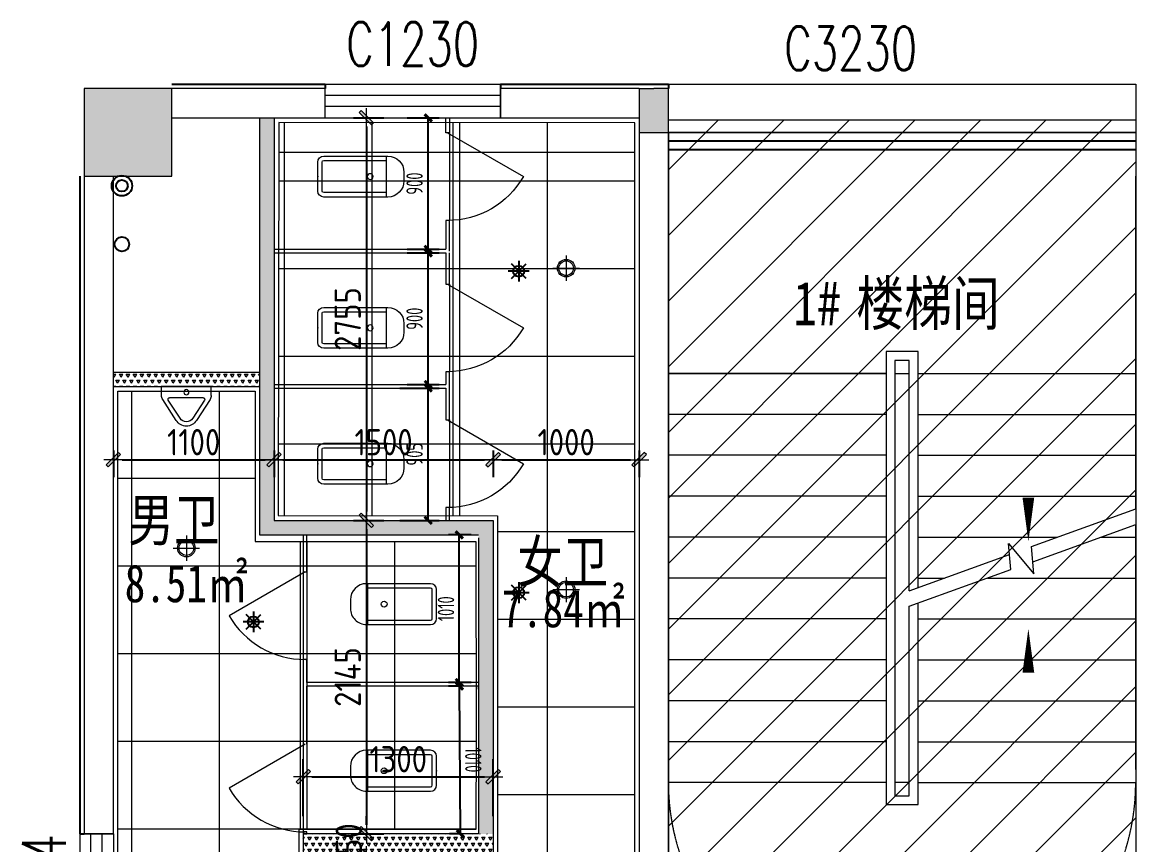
# Model space of a CAD drawing. Header units: millimetres. Extents: x 33621 to 401573, y -91663 to 133135.
# Drawn here: x 167333 to 174957, y 53470 to 59099 of the extents above; entities that cross this region are included whole.
import ezdxf

# ---------------------------------------------------------------- set-up
doc = ezdxf.new("R2010")
doc.units = ezdxf.units.MM
doc.header["$LTSCALE"] = 10
for name, pattern in [('DASH', [0.35, 0.25, -0.1]), ('DASHDOT2', [0.5, 0.25, -0.125, 0, -0.125]), ('DOTE', [2.42, 2, -0.2, 0.02, -0.2])]:
    doc.linetypes.add(name, pattern=pattern)
doc.layers.get('0').update_dxf_attribs({"color": 253})
doc.layers.get('Defpoints').update_dxf_attribs({"color": 250})
for name, color, linetype in [('3', 253, 'Continuous'), ('DIM_SYMB', 253, 'Continuous'), ('EQUIP_喷头', 253, 'Continuous'), ('FC-Text Annotation', 253, 'Continuous'), ('SURFACE', 253, 'Continuous'), ('VPIPE-污水', 253, 'Continuous'), ('VPIPE-给水', 253, 'Continuous'), ('WINDOW_TEXT', 253, 'Continuous')]:
    doc.layers.add(name, color=color, linetype=linetype)
for name, color, linetype, lineweight in [('COLUMN', 253, 'Continuous', 0), ('DS-4BS-FINISH【墙完成线】', 253, 'Continuous', 0), ('FC-FLOOR【地材分格】', 253, 'Continuous', 0), ('FF-FIXT【洁具】', 253, 'Continuous', 0), ('PUB_HATCH', 253, 'Continuous', 0), ('RC-FIN【天花轮廓线】', 253, 'Continuous', 0), ('RC-LIGHT【天花灯具】', 253, 'Continuous', 0), ('RC-LIGHT【灯带】', 253, 'DASHDOT2', 0), ('RC-Text【天花文字】', 253, 'Continuous', 0), ('STAIR', 253, 'Continuous', 0), ('WALL', 253, 'Continuous', 0), ('Wall【新建墙】', 253, 'Continuous', 0), ('WINDOW', 253, 'Continuous', 0), ('Xline【辅助线】', 253, 'Continuous', 0), ('新建墙体', 253, 'Continuous', 0)]:
    doc.layers.add(name, color=color, linetype=linetype, lineweight=lineweight)
doc.styles.add('_TCH_WINDOW', font='SIMPLEX', dxfattribs={"bigfont": 'GBCBIG'})
doc.styles.add('CCD_DIM', font='ARCHS.SHX')
doc.styles.add('宋体', font='', dxfattribs={"width": 0.7})
doc.styles.add('尺寸标注', font='ARCHS.SHX', dxfattribs={"width": 0.75})
doc.styles.add('文字', font='')
doc.styles.get('宋体').set_extended_font_data('SimSun')
doc.styles.get('文字').set_extended_font_data('SimSun')
doc.dimstyles.new('ZL_1：60', dxfattribs={"dimscale": 60, "dimtxt": 3, "dimasz": 1, "dimexe": 2, "dimexo": 2, "dimgap": 0.5, "dimtad": 1, "dimdec": 0, "dimrnd": 5, "dimdsep": 46, "dimtxsty": 'CCD_DIM', "dimblk": 'WS-cj', "dimblk1": 'WS-cj', "dimblk2": 'WS-cj', "dimcen": 0, "dimclrd": 44, "dimclre": 44, "dimclrt": 2, "dimadec": 0, "dimazin": 0, "dimtfac": 1, "dimtdec": 0, "dimtix": 1, "dimtofl": 0, "dimtmove": 2, "dimatfit": 3, "dimldrblk": 'hl_arrow2', "dimfxl": 6, "dimfxlon": 1, "dimarcsym": 0})
doc.dimstyles.new('海龙1：50', dxfattribs={"dimscale": 50, "dimtxt": 2.25, "dimasz": 1, "dimexe": 1.5, "dimexo": 1, "dimgap": 0.7, "dimtad": 1, "dimdec": 0, "dimrnd": 5, "dimdsep": 46, "dimtxsty": '尺寸标注', "dimblk": 'ARCHTICK', "dimblk1": 'ARCHTICK', "dimblk2": 'ARCHTICK', "dimcen": 1, "dimclrd": 44, "dimclre": 44, "dimclrt": 2, "dimadec": 0, "dimazin": 0, "dimtfac": 1, "dimtdec": 0, "dimtix": 1, "dimtmove": 2, "dimatfit": 3, "dimldrblk": 'hl_arrow2', "dimfxl": 5, "dimfxlon": 1, "dimarcsym": 0})

# ---------------------------------------------------------------- blocks, each defined once
blk = doc.blocks.new('$TCHSYS$WIN2D')
for p, q in [((-0.5, 0.5), (0.5, 0.5)), ((-0.5, 0.5), (-0.5, -0.5)), ((0.5, 0.5), (0.5, -0.5)), ((0.5, 0.1667), (-0.5, 0.1667)), ((0.5, -0.1667), (-0.5, -0.1667)), ((-0.5, -0.5), (0.5, -0.5))]:
    blk.add_line(p, q)
blk = doc.blocks.new('$WINLIB2D$00000004')
for p, q in [((-0.5, 0.5), (0.5, 0.5)), ((-0.5, 0.5), (-0.5, -0.5)), ((0.5, -0.5), (0.5, 0.5)), ((-0.5, 0.2406), (0.5, 0.2406)), ((-0.5, -0.5), (0.5, -0.5))]:
    blk.add_line(p, q)
blk = doc.blocks.new('圆形筒灯')
at = {"color": 251, "linetype": 'DOTE', "ltscale": 43.504693}
blk.add_line((0, 90.6), (0, -90.6), dxfattribs=at)
at = {"color": 251, "linetype": 'DOTE', "ltscale": 41.297046}
blk.add_line((86, 0), (-86, 0), dxfattribs=at)
blk.add_ellipse((0, 0), major_axis=(-42.4, 42.4), ratio=1, start_param=2.355868237233172, end_param=8.639053544412757)
at = {"color": 251}
blk.add_ellipse((0, 0), major_axis=(35.4, 35.4), ratio=1, start_param=5.49871431692557, end_param=11.78189962410516, dxfattribs=at)
blk = doc.blocks.new('ZL_0918163592')
at = {"layer": 'FC-FLOOR【地材分格】'}
h = blk.add_hatch(dxfattribs=at)
h.set_pattern_fill('_USER', color=256, scale=600, double=1, pattern_type=0)
h.set_pattern_definition([(0, (-672.3, -6187.5), (0, 600), []), (90, (-672.3, -6187.5), (-600, 4e-14), [])])
h.paths.add_polyline_path([(1770, -2.5), (-667.7, 0), (-672.3, -2690), (830.5, -2692.5), (830.5, -4842.5), (830.5, -5052.5), (254.2, -5047.5), (254.2, -6187.5), (1770, -6192.5)])
h = blk.add_hatch(dxfattribs=at)
h.set_pattern_fill('_USER', color=256, scale=600, double=1, pattern_type=0)
h.set_pattern_definition([(0, (682.4, -3421), (0, 600), []), (90, (682.4, -3421), (-600, 4e-14), [])])
h.paths.add_polyline_path([(681.9, -2867.5), (-830, -2867.5), (-830, -1837.5), (-1770, -1837.5), (-1770, -6187.5), (94.5, -6187.5), (94, -5047.5), (-530, -5047.5), (-530, -4837.5), (52.5, -4837.5), (682.5, -4837.5), (683.1, -4187.5)])
at = {"layer": 'DS-4BS-FINISH【墙完成线】'}
blk.add_lwpolyline([(-667.7, 0), (-672.3, -2690), (830.5, -2692.5), (830.5, -4842.5), (830.5, -4842.5), (830.5, -5052.5), (254.2, -5047.5), (254.2, -6187.5), (1770, -6192.5), (1770, -2.5)], close=True, dxfattribs=at)
blk.add_lwpolyline([(-1770, -1837.5), (-830, -1837.5), (-830, -2867.5), (681.9, -2867.5), (683.1, -4187.5), (682.5, -4837.5), (52.5, -4837.5), (-530, -4837.5), (-530, -5047.5), (94, -5047.5), (94.5, -6187.5), (-1770, -6187.5), (-1770, -1837.5)], dxfattribs=at)
at = {"layer": 'FC-FLOOR【地材分格】', "color": 3}
for points in [[(527.7, -2692), (527.7, -1.2)], [(-517.6, -4837.5), (-517.6, -2867.5)]]:
    blk.add_lwpolyline(points, dxfattribs=at)
at = {"layer": 'RC-FIN【天花轮廓线】'}
blk.add_line((-668, -202.5), (1770, -202.5), dxfattribs=at)
for points in [[(-96, -6187.5), (-96, -5047.5)], [(444.4, -6187.5), (444.4, -5047.5)]]:
    blk.add_lwpolyline(points, dxfattribs=at)
at = {"layer": 'RC-LIGHT【灯带】', "linetype": 'DASHDOT2', "ltscale": 1.574803}
for points in [[(-166, -6187.5), (-166, -5047.5)], [(514.4, -6187.5), (514.4, -5047.5)]]:
    blk.add_lwpolyline(points, dxfattribs=at)
at = {"layer": 'RC-LIGHT【天花灯具】', "rotation": 90}
for p in [(1300.2, -996.7), (-1300, -2912.5), (1300.2, -3196.7), (-1300, -5112.5), (1300.2, -5396.7)]:
    blk.add_blockref('圆形筒灯', p, dxfattribs=at)
blk = doc.blocks.new('WS-cj')
blk.add_hatch(color=2).paths.add_polyline_path([(0.59, 0.82), (-0.82, -0.59), (-0.59, -0.82), (0.82, 0.59)])
at = {"color": 2, "linetype": 'ByBlock', "lineweight": 0}
for p, q in [((-1.1, 0), (0, 0)), ((0, 0), (1.1, 0))]:
    blk.add_line(p, q, dxfattribs=at)
at = {"color": 2}
blk.add_lwpolyline([(0.59, 0.82), (-0.82, -0.59), (-0.59, -0.82), (0.82, 0.59)], close=True, dxfattribs=at)
blk = doc.blocks.new('*D487')
at = {"layer": 'Defpoints', "color": 0, "transparency": 16777216}
for p in [(169481.1, 58445.3), (169481.1, 55690.3), (169688.8, 55690.3)]:
    blk.add_point(p, dxfattribs=at)
at = {"layer": '新建墙体', "color": 44, "lineweight": -2, "transparency": 16777216}
for p, q in [((169601.1, 58445.3), (169808.8, 58445.3)), ((169688.8, 58385.3), (169688.8, 55750.3)), ((169601.1, 55690.3), (169808.8, 55690.3))]:
    blk.add_line(p, q, dxfattribs=at)
at = {"layer": '新建墙体', "color": 44, "lineweight": -2, "transparency": 16777216, "xscale": 60, "yscale": 60, "zscale": 60}
for p, rotation in [((169688.8, 58445.3), 90), ((169688.8, 55690.3), 270)]:
    blk.add_blockref('WS-cj', p, dxfattribs=dict(at, rotation=rotation))
at = {"layer": '新建墙体', "color": 2, "transparency": 16777216, "insert": (169561.3, 57067.8), "char_height": 180, "attachment_point": 5, "rotation": 90, "style": 'CCD_DIM'}
blk.add_mtext('2755', dxfattribs=at)
blk = doc.blocks.new('hl_arrow2')
at = {"color": 2}
blk.add_line((-0.22, 0), (-1, 0), dxfattribs=at)
blk.add_lwpolyline([(-0.22, 0), (-0.86, -0.69), (-0.65, -0.86), (0, 0), (-0.65, 0.86), (-0.86, 0.69)], close=True, dxfattribs=at)
blk = doc.blocks.new('*D488')
at = {"layer": 'Defpoints', "color": 0, "transparency": 16777216}
for p in [(167956.7, 56288.7), (169056.7, 56288.7), (169056.7, 56105.2)]:
    blk.add_point(p, dxfattribs=at)
at = {"layer": '新建墙体', "color": 44, "lineweight": -2, "transparency": 16777216}
for p, q in [((167956.7, 56168.7), (167956.7, 55985.2)), ((169056.7, 56168.7), (169056.7, 55985.2)), ((168016.7, 56105.2), (168996.7, 56105.2))]:
    blk.add_line(p, q, dxfattribs=at)
at = {"layer": '新建墙体', "color": 44, "lineweight": -2, "transparency": 16777216, "xscale": 60, "yscale": 60, "zscale": 60, "rotation": 180}
blk.add_blockref('WS-cj', (167956.7, 56105.2), dxfattribs=at)
at = {"layer": '新建墙体', "color": 44, "lineweight": -2, "transparency": 16777216, "xscale": 60, "yscale": 60, "zscale": 60}
blk.add_blockref('WS-cj', (169056.7, 56105.2), dxfattribs=at)
at = {"layer": '新建墙体', "color": 2, "transparency": 16777216, "insert": (168506.7, 56225.2), "char_height": 180, "attachment_point": 5, "style": 'CCD_DIM'}
blk.add_mtext('1100', dxfattribs=at)
blk = doc.blocks.new('*D489')
at = {"layer": 'Defpoints', "color": 0, "transparency": 16777216}
for p in [(169056.7, 56288.7), (170557.2, 56288.7), (170557.2, 56105.2)]:
    blk.add_point(p, dxfattribs=at)
at = {"layer": '新建墙体', "color": 44, "lineweight": -2, "transparency": 16777216}
for p, q in [((169056.7, 56168.7), (169056.7, 55985.2)), ((170557.2, 56168.7), (170557.2, 55985.2)), ((169116.7, 56105.2), (170497.2, 56105.2))]:
    blk.add_line(p, q, dxfattribs=at)
at = {"layer": '新建墙体', "color": 44, "lineweight": -2, "transparency": 16777216, "xscale": 60, "yscale": 60, "zscale": 60, "rotation": 180}
blk.add_blockref('WS-cj', (169056.7, 56105.2), dxfattribs=at)
at = {"layer": '新建墙体', "color": 44, "lineweight": -2, "transparency": 16777216, "xscale": 60, "yscale": 60, "zscale": 60}
blk.add_blockref('WS-cj', (170557.2, 56105.2), dxfattribs=at)
at = {"layer": '新建墙体', "color": 2, "transparency": 16777216, "insert": (169807, 56225.2), "char_height": 180, "attachment_point": 5, "style": 'CCD_DIM'}
blk.add_mtext('1500', dxfattribs=at)
blk = doc.blocks.new('*D490')
at = {"layer": 'Defpoints', "color": 0, "transparency": 16777216}
for p in [(170557.2, 56288.7), (171556.7, 56288.7), (171556.7, 56105.2)]:
    blk.add_point(p, dxfattribs=at)
at = {"layer": '新建墙体', "color": 44, "lineweight": -2, "transparency": 16777216}
for p, q in [((170557.2, 56168.7), (170557.2, 55985.2)), ((171556.7, 56168.7), (171556.7, 55985.2)), ((170617.2, 56105.2), (171496.7, 56105.2))]:
    blk.add_line(p, q, dxfattribs=at)
at = {"layer": '新建墙体', "color": 44, "lineweight": -2, "transparency": 16777216, "xscale": 60, "yscale": 60, "zscale": 60, "rotation": 180}
blk.add_blockref('WS-cj', (170557.2, 56105.2), dxfattribs=at)
at = {"layer": '新建墙体', "color": 44, "lineweight": -2, "transparency": 16777216, "xscale": 60, "yscale": 60, "zscale": 60}
blk.add_blockref('WS-cj', (171556.7, 56105.2), dxfattribs=at)
at = {"layer": '新建墙体', "color": 2, "transparency": 16777216, "insert": (171057, 56225.2), "char_height": 180, "attachment_point": 5, "style": 'CCD_DIM'}
blk.add_mtext('1000', dxfattribs=at)
blk = doc.blocks.new('*D491')
at = {"layer": 'Defpoints', "color": 0, "transparency": 16777216}
for p in [(170557.2, 53935.6), (169256.7, 53545.3), (170557.2, 53545.3)]:
    blk.add_point(p, dxfattribs=at)
at = {"layer": '新建墙体', "color": 44, "lineweight": -2, "transparency": 16777216}
for p, q in [((169256.7, 53665.3), (169256.7, 54055.6)), ((170557.2, 53665.3), (170557.2, 54055.6)), ((169316.7, 53935.6), (170497.2, 53935.6))]:
    blk.add_line(p, q, dxfattribs=at)
at = {"layer": '新建墙体', "color": 44, "lineweight": -2, "transparency": 16777216, "xscale": 60, "yscale": 60, "zscale": 60, "rotation": 180}
blk.add_blockref('WS-cj', (169256.7, 53935.6), dxfattribs=at)
at = {"layer": '新建墙体', "color": 44, "lineweight": -2, "transparency": 16777216, "xscale": 60, "yscale": 60, "zscale": 60}
blk.add_blockref('WS-cj', (170557.2, 53935.6), dxfattribs=at)
at = {"layer": '新建墙体', "color": 2, "transparency": 16777216, "insert": (169907, 54055.6), "char_height": 180, "attachment_point": 5, "style": 'CCD_DIM'}
blk.add_mtext('1300', dxfattribs=at)
blk = doc.blocks.new('*D492')
at = {"layer": 'Defpoints', "color": 0, "transparency": 16777216}
for p in [(169481.1, 55690.3), (169481.1, 53545.3), (169688.8, 53545.3)]:
    blk.add_point(p, dxfattribs=at)
at = {"layer": '新建墙体', "color": 44, "lineweight": -2, "transparency": 16777216}
for p, q in [((169601.1, 55690.3), (169808.8, 55690.3)), ((169688.8, 55630.3), (169688.8, 53605.3)), ((169601.1, 53545.3), (169808.8, 53545.3))]:
    blk.add_line(p, q, dxfattribs=at)
at = {"layer": '新建墙体', "color": 44, "lineweight": -2, "transparency": 16777216, "xscale": 60, "yscale": 60, "zscale": 60}
for p, rotation in [((169688.8, 55690.3), 90), ((169688.8, 53545.3), 270)]:
    blk.add_blockref('WS-cj', p, dxfattribs=dict(at, rotation=rotation))
at = {"layer": '新建墙体', "color": 2, "transparency": 16777216, "insert": (169561.3, 54617.8), "char_height": 180, "attachment_point": 5, "rotation": 90, "style": 'CCD_DIM'}
blk.add_mtext('2145', dxfattribs=at)
blk = doc.blocks.new('*D493')
at = {"layer": 'Defpoints', "color": 0, "transparency": 16777216}
for p in [(169481.1, 53545.3), (169481.1, 53395.3), (169688.8, 53395.3)]:
    blk.add_point(p, dxfattribs=at)
at = {"layer": '新建墙体', "color": 44, "lineweight": -2, "transparency": 16777216}
for p, q in [((169688.8, 53605.3), (169688.8, 53665.3)), ((169601.1, 53545.3), (169808.8, 53545.3)), ((169601.1, 53395.3), (169808.8, 53395.3)), ((169688.8, 53335.3), (169688.8, 53275.3))]:
    blk.add_line(p, q, dxfattribs=at)
at = {"layer": '新建墙体', "color": 44, "lineweight": -2, "transparency": 16777216, "xscale": 60, "yscale": 60, "zscale": 60}
for p, rotation in [((169688.8, 53545.3), 270), ((169688.8, 53395.3), 90)]:
    blk.add_blockref('WS-cj', p, dxfattribs=dict(at, rotation=rotation))
at = {"layer": '新建墙体', "color": 2, "transparency": 16777216, "insert": (169568.8, 53470.3), "char_height": 180, "attachment_point": 5, "rotation": 90, "style": 'CCD_DIM'}
blk.add_mtext('150', dxfattribs=at)
blk = doc.blocks.new('$TwtSys$00000125')
at = {"color": 9}
for p, q in [((0.57, 0), (-0.57, 0)), ((0.403, -0.403), (-0.403, 0.403)), ((-0.403, -0.403), (0.403, 0.403)), ((0, 0.57), (0, -0.57))]:
    blk.add_line(p, q, dxfattribs=at)
at = {"color": 8}
blk.add_circle((0, 0), 0.3, dxfattribs=at)
blk = doc.blocks.new('$TCHSYS$APDOOR2D')
blk.add_line((0.5, 0), (0, 0.866))
at = {"lineweight": 13}
blk.add_arc((0.5, 0), 1, 120, 180, dxfattribs=at)
blk = doc.blocks.new('$lvtry$00000200')
for p, q in [((-139.8, -40, 0), (-139.8, -479.7, 0)), ((-109.8, -40, 0), (-109.8, -469.7, 0)), ((99.8, 0, 0), (-99.8, 0, 0)), ((99.8, -30, 0), (-99.8, -30, 0)), ((109.8, -469.7, 0), (109.8, -40, 0)), ((139.8, -479.7, 0), (139.8, -40, 0)), ((139.8, -469.7, 0), (-139.8, -469.7, 0)), ((-29.8, -589.7, 0), (29.8, -589.7, 0))]:
    blk.add_line(p, q)
blk.add_circle((0, -358.6, 0), 20)
for centre, radius, start, end in [((-99.8, -40, 0), 40, 90, 180), ((-99.8, -40, 0), 10, 90, 180), ((99.8, -40, 0), 40, 0, 90), ((99.8, -40, 0), 10, 0, 90), ((-29.8, -479.7, 0), 110, 180, 270), ((29.8, -479.7, 0), 110, 270, 0)]:
    blk.add_arc(centre, radius, start, end)
blk.add_point((0, 0))
blk = doc.blocks.new('_ArchTick')
at = {"color": 2, "linetype": 'ByBlock', "const_width": 0.4}
blk.add_lwpolyline([(-0.5, -0.5), (0.5, 0.5)], dxfattribs=at)
blk = doc.blocks.new('*D598')
at = {"layer": 'Defpoints', "color": 0, "transparency": 16777216}
for p in [(170325.3, 55590.3), (170457.2, 55590.3), (170457.2, 54580.3)]:
    blk.add_point(p, dxfattribs=at)
at = {"layer": 'FF-FIXT【洁具】', "color": 44, "lineweight": -2, "transparency": 16777216}
for p, q in [((170407.2, 55590.3), (170250.3, 55590.3)), ((170325.3, 54580.3), (170325.3, 55590.3)), ((170407.2, 54580.3), (170250.3, 54580.3))]:
    blk.add_line(p, q, dxfattribs=at)
at = {"layer": 'FF-FIXT【洁具】', "color": 44, "lineweight": -2, "transparency": 16777216, "xscale": 50, "yscale": 50, "zscale": 50}
for p, rotation in [((170325.3, 55590.3), 90), ((170325.3, 54580.3), 270)]:
    blk.add_blockref('_ArchTick', p, dxfattribs=dict(at, rotation=rotation))
at = {"layer": 'FF-FIXT【洁具】', "color": 2, "transparency": 16777216, "insert": (170234.1, 55085.3), "char_height": 112.5, "attachment_point": 5, "rotation": 90, "style": '尺寸标注'}
blk.add_mtext('1010', dxfattribs=at)
blk = doc.blocks.new('*D599')
at = {"layer": 'Defpoints', "color": 0, "transparency": 16777216}
for p in [(169867.4, 56595.3), (170112.5, 56595.3), (169867.4, 55690.3)]:
    blk.add_point(p, dxfattribs=at)
at = {"layer": 'FF-FIXT【洁具】', "color": 44, "lineweight": -2, "transparency": 16777216}
for p, q in [((169917.4, 56595.3), (170187.5, 56595.3)), ((170112.5, 55690.3), (170112.5, 56595.3)), ((169917.4, 55690.3), (170187.5, 55690.3))]:
    blk.add_line(p, q, dxfattribs=at)
at = {"layer": 'FF-FIXT【洁具】', "color": 44, "lineweight": -2, "transparency": 16777216, "xscale": 50, "yscale": 50, "zscale": 50}
for p, rotation in [((170112.5, 56595.3), 90), ((170112.5, 55690.3), 270)]:
    blk.add_blockref('_ArchTick', p, dxfattribs=dict(at, rotation=rotation))
at = {"layer": 'FF-FIXT【洁具】', "color": 2, "transparency": 16777216, "insert": (170018.9, 56142.8), "char_height": 112.5, "attachment_point": 5, "rotation": 90, "style": '尺寸标注'}
blk.add_mtext('905', dxfattribs=at)
blk = doc.blocks.new('*D600')
at = {"layer": 'Defpoints', "color": 0, "transparency": 16777216}
for p in [(169917.4, 57520.3), (170112.5, 57520.3), (169917.4, 56620.3)]:
    blk.add_point(p, dxfattribs=at)
at = {"layer": 'FF-FIXT【洁具】', "color": 44, "lineweight": -2, "transparency": 16777216}
for p, q in [((169967.4, 57520.3), (170187.5, 57520.3)), ((170112.5, 56620.3), (170112.5, 57520.3)), ((169967.4, 56620.3), (170187.5, 56620.3))]:
    blk.add_line(p, q, dxfattribs=at)
at = {"layer": 'FF-FIXT【洁具】', "color": 44, "lineweight": -2, "transparency": 16777216, "xscale": 50, "yscale": 50, "zscale": 50}
for p, rotation in [((170112.5, 57520.3), 90), ((170112.5, 56620.3), 270)]:
    blk.add_blockref('_ArchTick', p, dxfattribs=dict(at, rotation=rotation))
at = {"layer": 'FF-FIXT【洁具】', "color": 2, "transparency": 16777216, "insert": (170018.9, 57070.3), "char_height": 112.5, "attachment_point": 5, "rotation": 90, "style": '尺寸标注'}
blk.add_mtext('900', dxfattribs=at)
blk = doc.blocks.new('*D601')
at = {"layer": 'Defpoints', "color": 0, "transparency": 16777216}
for p in [(169917.4, 58445), (170112.5, 58445), (169917.4, 57545.3)]:
    blk.add_point(p, dxfattribs=at)
at = {"layer": 'FF-FIXT【洁具】', "color": 44, "lineweight": -2, "transparency": 16777216}
for p, q in [((169967.4, 58445), (170187.5, 58445)), ((170112.5, 57545.3), (170112.5, 58445)), ((169967.4, 57545.3), (170187.5, 57545.3))]:
    blk.add_line(p, q, dxfattribs=at)
at = {"layer": 'FF-FIXT【洁具】', "color": 44, "lineweight": -2, "transparency": 16777216, "xscale": 50, "yscale": 50, "zscale": 50}
for p, rotation in [((170112.5, 58445), 90), ((170112.5, 57545.3), 270)]:
    blk.add_blockref('_ArchTick', p, dxfattribs=dict(at, rotation=rotation))
at = {"layer": 'FF-FIXT【洁具】', "color": 2, "transparency": 16777216, "insert": (170018.9, 57995.2), "char_height": 112.5, "attachment_point": 5, "rotation": 90, "style": '尺寸标注'}
blk.add_mtext('900', dxfattribs=at)
blk = doc.blocks.new('*D602')
at = {"layer": 'Defpoints', "color": 0, "transparency": 16777216}
for p in [(170326.4, 54555.1), (170350.3, 54555.3), (170357.3, 53545.3)]:
    blk.add_point(p, dxfattribs=at)
at = {"layer": 'FF-FIXT【洁具】', "color": 44, "lineweight": -2, "transparency": 16777216}
for p, q in [((170326.4, 54555.1), (170251.4, 54554.6)), ((170333.3, 53545.1), (170326.4, 54555.1)), ((170333.3, 53545.1), (170258.3, 53544.6))]:
    blk.add_line(p, q, dxfattribs=at)
at = {"layer": 'FF-FIXT【洁具】', "color": 44, "lineweight": -2, "transparency": 16777216, "xscale": 50, "yscale": 50, "zscale": 50}
for p, rotation in [((170326.4, 54555.1), 90.39274791755227), ((170333.3, 53545.1), 270.3927479175523)]:
    blk.add_blockref('_ArchTick', p, dxfattribs=dict(at, rotation=rotation))
at = {"layer": 'FF-FIXT【洁具】', "color": 2, "transparency": 16777216, "insert": (170421.1, 54050.7), "char_height": 112.5, "attachment_point": 5, "rotation": 270.39275, "style": '尺寸标注'}
blk.add_mtext('1010', dxfattribs=at)
blk = doc.blocks.new('$lvtry$00000007')
for p, q in [((-170, 0, 0), (170, 0, 0)), ((-170, -61.1, 0), (-170, 0, 0)), ((-115.8, -76, 0), (115.8, -76, 0)), ((170, -61.1, 0), (170, 0, 0)), ((-161.9, -88.4, 0), (-69.3, -230.6, 0)), ((-124.2, -91.5, 0), (-43.3, -215.6, 0)), ((43.3, -215.6, 0), (124.2, -91.5, 0)), ((69.3, -230.6, 0), (161.9, -88.4, 0))]:
    blk.add_line(p, q)
blk.add_circle((0, -38, 0), 17.7)
for centre, radius, start, end in [((-120, -61.1, 0), 50, 180, 213.0863), ((-115.8, -86, 0), 10, 90, 213.0863), ((115.8, -86, 0), 10, 326.9137, 90), ((120, -61.1, 0), 50, 326.9137, 0), ((0, -190.6, 0), 50, 210, 330), ((0, -190.6, 0), 80, 210, 330)]:
    blk.add_arc(centre, radius, start, end)

msp = doc.modelspace()

# ---------------------------------------------------------------- hatches: boundary and pattern name
at = {"layer": 'PUB_HATCH'}
for points in [[(167756.7, 58045.3), (168356.7, 58045.3), (168356.7, 58645.3), (167756.7, 58645.3)], [(171556.7, 58345.3), (171656.7, 58345.3), (171656.7, 58645.3), (171556.7, 58645.3)], [(171656.7, 58345.3), (171756.7, 58345.3), (171756.7, 58645.3), (171656.7, 58645.3)]]:
    msp.add_hatch(color=256, dxfattribs=at).paths.add_polyline_path(points)
at = {"layer": 'Xline【辅助线】'}
h = msp.add_hatch(dxfattribs=at)
h.set_pattern_fill('ANSI31', color=256, scale=100)
h.set_pattern_definition([(45, (239984, 9572.04), (-224.5064, 224.5064), [])])
h.paths.add_polyline_path([(174956.7, 58430.9), (171756.7, 58430.9), (171756.7, 52045.3), (174956.7, 52045.3)])
at = {"layer": '新建墙体'}
h = msp.add_hatch(dxfattribs=at)
h.set_pattern_fill('TRIANG', color=4, scale=5)
h.set_pattern_definition([(60, (2406477.972, -1420475.854), (-23.81249995, 41.2444598), [23.8125, -23.8125]), (120, (2406477.972, -1420475.854), (-47.62499995, 3e-08), [23.8125, -23.8125]), (0, (2406466.066, -1420455.23), (23.8125, 41.2444598), [23.8125, -23.8125])])
h.paths.add_polyline_path([(170557.2, 55690.3), (169056.7, 55690.3), (169056.7, 58445.3), (168956.7, 58445.3), (168956.7, 55590.3), (170457.2, 55590.3), (170457.2, 53544), (170557.2, 53544)])
h = msp.add_hatch(dxfattribs=at)
h.set_pattern_fill('TRIANG', color=4, scale=5)
h.set_pattern_definition([(60, (2404765.472, -1418065.854), (-23.81249995, 41.2444598), [23.8125, -23.8125]), (120, (2404765.472, -1418065.854), (-47.62499995, 3e-08), [23.8125, -23.8125]), (0, (2404753.566, -1418045.23), (23.8125, 41.2444598), [23.8125, -23.8125])])
h.paths.add_polyline_path([(168956.7, 56705.3), (167956.7, 56705.3), (167956.7, 56605.3), (168956.7, 56605.3)])
h = msp.add_hatch(dxfattribs=at)
h.set_pattern_fill('TRIANG', color=4, scale=5)
h.set_pattern_definition([(60, (2406365.972, -1421275.854), (-23.81249995, 41.2444598), [23.8125, -23.8125]), (120, (2406365.972, -1421275.854), (-47.62499995, 3e-08), [23.8125, -23.8125]), (0, (2406354.066, -1421255.23), (23.8125, 41.2444598), [23.8125, -23.8125])])
h.paths.add_polyline_path([(170557.2, 53545.3), (169256.7, 53545.3), (169256.7, 53395.3), (170557.2, 53395.3)])

# ---------------------------------------------------------------- linework, layer by layer
at = {"layer": '3'}
for p, q in [((174956.7, 58285.3), (171756.7, 58285.3)), ((174956.7, 58225.3), (171756.7, 58225.3))]:
    msp.add_line(p, q, dxfattribs=at)
at = {"layer": 'COLUMN'}
for p, q in [((168356.7, 58645.3), (167756.7, 58645.3)), ((167756.7, 58645.3), (167756.7, 58045.3)), ((168356.7, 58045.3), (168356.7, 58645.3)), ((174956.7, 58345.3), (174956.7, 58045.3)), ((167756.7, 58045.3), (168356.7, 58045.3))]:
    msp.add_line(p, q, dxfattribs=at)
at = {"layer": 'DIM_SYMB'}
for points in [[(172476.7, 53433.7, 0, 0, 0), (172476.7, 57555.3, 0, 0, 0), (174221.7, 57555.3, 0, 0, 0), (174221.7, 55545.3, 0, 80, 0), (174221.7, 55845.3, 0, 0, 0)], [(174221.7, 53445.6, 0, 0, 0), (174221.7, 54948.7, 0, 80, 0), (174221.7, 54648.7, 0, 0, 0)]]:
    msp.add_lwpolyline(points, format="xyseb", dxfattribs=at)
at = {"layer": 'DS-4BS-FINISH【墙完成线】'}
msp.add_lwpolyline([(171756.7, 58345.3), (174956.7, 58345.3), (174956.7, 52245.3), (172156.7, 52245.3), (172156.7, 52645.3), (171756.7, 52645.3), (171756.7, 58345.3)], dxfattribs=at)
at = {"layer": 'FF-FIXT【洁具】'}
for p, q in [((170232.2, 58342.8, 400), (170232.2, 58445, 400)), ((170257.2, 58445, 400), (170257.2, 58342.8, 400)), ((170257.2, 58342.8, 400), (170232.2, 58342.8, 400)), ((170257.2, 58342.8, 400), (170257.2, 57742.8, 400)), ((170257.2, 57742.8), (170232.2, 57742.8)), ((170232.2, 57742.8), (170232.2, 57545.3)), ((170257.2, 57532.8), (170257.2, 57742.8)), ((169056.7, 57545.3), (170232.2, 57545.3)), ((169056.7, 57545.3), (169056.7, 57520.3)), ((169056.7, 57520.3), (170232.2, 57520.3)), ((170232.2, 57520.3), (170232.2, 57307.8)), ((170257.2, 57307.8), (170257.2, 57520.3)), ((170232.2, 57307.8), (170257.2, 57307.8)), ((170257.2, 57307.8, 400), (170257.2, 56707.8, 400)), ((170257.2, 56707.8), (170232.2, 56707.8)), ((170232.2, 56707.8), (170232.2, 56620.3)), ((170257.2, 56607.8), (170257.2, 56707.8)), ((169056.7, 56620.3), (170232.2, 56620.3)), ((169056.7, 56620.3), (169056.7, 56595.3)), ((169056.7, 56595.3), (170232.2, 56595.3)), ((170232.2, 56595.3), (170232.2, 56377.8)), ((170257.2, 56377.8), (170257.2, 56607.8)), ((170232.2, 56377.8), (170257.2, 56377.8)), ((170257.2, 56377.8, 400), (170257.2, 55777.8, 400)), ((170257.2, 55777.8), (170232.2, 55777.8)), ((170232.2, 55777.8), (170232.2, 55690.3)), ((170257.2, 55690.3), (170257.2, 55777.8)), ((169256.7, 55590.3), (169256.7, 55337.8)), ((169281.7, 55337.8), (169281.7, 55590.3)), ((169256.7, 55337.8, 400), (169256.7, 54737.8, 400)), ((169256.7, 55337.8), (169281.7, 55337.8)), ((169281.7, 54737.8), (169256.7, 54737.8)), ((169256.7, 54737.8), (169256.7, 54547.8)), ((169281.7, 54580.3), (169281.7, 54737.8)), ((169256.7, 54547.8), (169256.7, 54157.8)), ((170457.2, 54580.3), (169281.7, 54580.3)), ((170457.2, 54555.3), (169281.7, 54555.3)), ((169281.7, 54157.8), (169281.7, 54555.3)), ((170457.2, 54535.3), (170457.2, 54560.3)), ((169256.7, 54157.8, 400), (169256.7, 53557.8, 400)), ((169281.7, 53557.8), (169256.7, 53557.8)), ((169256.7, 53557.8), (169256.7, 53545.3)), ((169256.7, 53545.3), (169281.7, 53545.3)), ((169281.7, 53545.3), (169281.7, 53557.8))]:
    msp.add_line(p, q, dxfattribs=at)
at = {"layer": 'STAIR'}
for p, q in [((174956.7, 58345.3), (171756.7, 58345.3)), ((171756.7, 58345.3), (171756.7, 56695.3)), ((174956.7, 56695.3), (174956.7, 58045.3)), ((173466.2, 56845.3), (173247.2, 56845.3)), ((173247.2, 56845.3), (173247.2, 53745.3)), ((173466.2, 55230.1), (173466.2, 56845.3)), ((173406.2, 56785.3), (173307.2, 56785.3)), ((173307.2, 56785.3), (173307.2, 53805.3)), ((173406.2, 55208.4), (173406.2, 56785.3)), ((171756.7, 56695.3), (171756.7, 53895.3)), ((173247.2, 56695.3), (171756.7, 56695.3)), ((171756.7, 56695.3), (173247.2, 56695.3)), ((173307.2, 56695.3), (173307.2, 53895.3)), ((173307.2, 56695.3), (173406.2, 56695.3)), ((173406.2, 55208.4), (173406.2, 56695.3)), ((173466.2, 56695.3), (174956.7, 56695.3)), ((173466.2, 56695.3), (174956.7, 56695.3)), ((174956.7, 55768.4), (174956.7, 56695.3)), ((173247.2, 56415.3), (171756.7, 56415.3)), ((173466.2, 56415.3), (174956.7, 56415.3)), ((173247.2, 56135.3), (171756.7, 56135.3)), ((173466.2, 56135.3), (174956.7, 56135.3)), ((173247.2, 55855.3), (171756.7, 55855.3)), ((173466.2, 55855.3), (174956.7, 55855.3)), ((174242.8, 55510.6), (174956.7, 55768.4)), ((174251.6, 55407.4), (174956.7, 55662.1)), ((174956.7, 53984.9), (174956.7, 55662.1)), ((173247.2, 55575.3), (171756.7, 55575.3)), ((173466.2, 55575.3), (174421.9, 55575.3)), ((174101.4, 55353.2), (174086.3, 55531)), ((174086.3, 55531), (174258.6, 55324.5)), ((174258.6, 55324.5), (174242.8, 55510.6)), ((174716.3, 55575.3), (174956.7, 55575.3)), ((173406.2, 55208.4), (174092.6, 55456.3)), ((173406.2, 55102.1), (174101.4, 55353.2)), ((173247.2, 55295.3), (171756.7, 55295.3)), ((173466.2, 55295.3), (173646.7, 55295.3)), ((173941.1, 55295.3), (174956.7, 55295.3)), ((173466.2, 53745.3), (173466.2, 55123.8)), ((173406.2, 53895.3), (173406.2, 55102.1)), ((173406.2, 53805.3), (173406.2, 55102.1)), ((173247.2, 55015.3), (171756.7, 55015.3)), ((173466.2, 55015.3), (174956.7, 55015.3)), ((173247.2, 54735.3), (171756.7, 54735.3)), ((173466.2, 54735.3), (174956.7, 54735.3)), ((173247.2, 54455.3), (171756.7, 54455.3)), ((173466.2, 54455.3), (174956.7, 54455.3)), ((173247.2, 54175.3), (171756.7, 54175.3)), ((173466.2, 54175.3), (174956.7, 54175.3)), ((173247.2, 53895.3), (171756.7, 53895.3)), ((173406.2, 53895.3), (173307.2, 53895.3)), ((173466.2, 53895.3), (174956.7, 53895.3)), ((173307.2, 53805.3), (173406.2, 53805.3)), ((173247.2, 53745.3), (173466.2, 53745.3))]:
    msp.add_line(p, q, dxfattribs=at)
at = {"layer": 'STAIR', "linetype": 'DASH'}
msp.add_lwpolyline([(174956.7, 53895.3, -0.423695), (173356.7, 52346.1, -0.423695), (171756.7, 53895.3)], format="xyb", dxfattribs=at)
at = {"layer": 'SURFACE'}
for p, q in [((168356.7, 58675.3), (169406.7, 58675.3)), ((169406.7, 58675.3), (169406.7, 58645.3)), ((170606.7, 58675.3), (170606.7, 58645.3)), ((170606.7, 58675.3), (171556.7, 58675.3)), ((171556.7, 58675.3), (171656.7, 58675.3)), ((171656.7, 58675.3), (171756.7, 58675.3)), ((171756.7, 58675.3), (171756.7, 58645.3)), ((167726.7, 58045.3), (167726.7, 53545.3)), ((167726.7, 53545.3), (167756.7, 53545.3))]:
    msp.add_line(p, q, dxfattribs=at)
at = {"layer": 'VPIPE-污水'}
for radius in [70, 40]:
    msp.add_circle((168015.3, 57980.3), radius, dxfattribs=at)
at = {"layer": 'VPIPE-给水'}
msp.add_circle((168015.3, 57580.3), 50, dxfattribs=at)
at = {"layer": 'WALL', "color": 9}
for p, q in [((169406.7, 58645.3), (168356.7, 58645.3)), ((169406.7, 58445.3), (169406.7, 58645.3)), ((171556.7, 58645.3), (170606.7, 58645.3)), ((170606.7, 58645.3), (170606.7, 58445.3)), ((171556.7, 58645.3), (171656.7, 58645.3)), ((171556.7, 58645.3), (171556.7, 58345.3)), ((171756.7, 58645.3), (171656.7, 58645.3)), ((171756.7, 58345.3), (171756.7, 58645.3)), ((168356.7, 58445.3), (169406.7, 58445.3)), ((170606.7, 58445.3), (171556.7, 58445.3)), ((171556.7, 58345.3), (171556.7, 52645.3)), ((171556.7, 58345.3), (171656.7, 58345.3)), ((171656.7, 58345.3), (171756.7, 58345.3)), ((171756.7, 58345.3), (171756.7, 52645.3)), ((167756.7, 58045.3), (167756.7, 53545.3)), ((167956.7, 53545.3), (167956.7, 58045.3)), ((167756.7, 53545.3), (167956.7, 53545.3))]:
    msp.add_line(p, q, dxfattribs=at)
at = {"layer": 'Wall【新建墙】', "color": 4}
for p, q in [((168956.7, 58445.3), (168956.7, 55590.3)), ((169056.7, 58445.3), (169056.7, 55690.3)), ((167956.7, 56705.3), (168956.7, 56705.3)), ((167956.7, 56605.3), (168956.7, 56605.3)), ((169056.7, 55690.3), (170557.2, 55690.3)), ((170557.2, 55690.3), (170557.2, 53395.3)), ((168956.7, 55590.3), (170457.2, 55590.3)), ((170457.2, 55570.3), (170457.2, 53545.3)), ((170457.2, 53545.3), (169256.7, 53545.3))]:
    msp.add_line(p, q, dxfattribs=at)
at = {"layer": 'Xline【辅助线】'}
msp.add_line((169256.7, 53545.3), (169256.7, 53395.3), dxfattribs=at)

# ---------------------------------------------------------------- block references
at = {"layer": 'DS-4BS-FINISH【墙完成线】'}
msp.add_blockref('ZL_0918163592', (169756.7, 58412.8), dxfattribs=at)
at = {"layer": 'EQUIP_喷头', "xscale": 125, "yscale": 125, "zscale": 125}
for p in [(170732, 57395.3), (170732, 55195.3), (168915.7, 54995.3)]:
    msp.add_blockref('$TwtSys$00000125', p, dxfattribs=at)
at = {"layer": 'FF-FIXT【洁具】', "zscale": 25}
for p, xscale, yscale, rotation in [((170244.7, 58042.8), -600, 600, 270), ((170244.7, 57007.8), -600, 600, 270), ((170244.7, 56077.8), -600, 600, 270), ((169269.2, 55037.8), 600.0000000000006, 600.0000000000006, 90), ((169269.2, 53857.8), 600.0000000000006, 600.0000000000006, 90)]:
    msp.add_blockref('$TCHSYS$APDOOR2D', p, dxfattribs=dict(at, xscale=xscale, yscale=yscale, rotation=rotation))
at = {"layer": 'FF-FIXT【洁具】', "xscale": -1, "rotation": 90}
for p in [(169356.7, 58042.8), (169356.7, 57007.8), (169356.7, 56077.8)]:
    msp.add_blockref('$lvtry$00000200', p, dxfattribs=at)
at = {"layer": 'FF-FIXT【洁具】', "extrusion": (0, 0, -1), "zscale": -1}
msp.add_blockref('$lvtry$00000007', (-168456.7, 56605.3, 0), dxfattribs=at)
at = {"layer": 'FF-FIXT【洁具】', "rotation": 270}
for p in [(170169.2, 55117.1), (170169.2, 53976.6)]:
    msp.add_blockref('$lvtry$00000200', p, dxfattribs=at)
at = {"layer": 'WINDOW'}
ref = msp.add_blockref('$TCHSYS$WIN2D', (170006.7, 58560.3), dxfattribs=dict(at, xscale=1200, yscale=-230, zscale=1200))
ref.add_attrib('A', 'C1230', (169551.7, 58801.5), dxfattribs={"layer": 'WINDOW_TEXT', "height": 297.5, "style": '_TCH_WINDOW', "width": 0.705882})
ref = msp.add_blockref('$WINLIB2D$00000004', (173356.7, 58510.3), dxfattribs=dict(at, xscale=3200, yscale=-330, zscale=3200))
ref.add_attrib('A', 'C3230', (172550.6, 58771.5), dxfattribs={"layer": 'WINDOW_TEXT', "height": 297.5, "style": '_TCH_WINDOW', "width": 0.705882})
ref = msp.add_blockref('$TCHSYS$WIN2D', (167841.7, 53095.3), dxfattribs=dict(at, xscale=900, yscale=230, zscale=900, rotation=270))
ref.add_attrib('A', 'C0934', (167630.5, 52633.8), dxfattribs={"layer": 'WINDOW_TEXT', "height": 297.5, "rotation": 90, "style": '_TCH_WINDOW', "width": 0.705882})

# ---------------------------------------------------------------- texts
at = {"layer": 'FC-Text Annotation', "width": 0.8}
for s, height, style, p in [('男卫', 285.83, '宋体', (168059, 55550)), ('女卫', 285.83, '宋体', (170721.3, 55262.9)), ('8.51㎡', 258.48, '文字', (168034.5, 55129.9)), ('7.84㎡', 258.48, '文字', (170614.8, 54958.6))]:
    msp.add_text(s, height=height, dxfattribs=dict(at, style=style)).set_placement(p)
at = {"layer": 'RC-Text【天花文字】', "style": '文字', "width": 0.8}
for s, p in [('楼梯间', (173044, 57024.8)), ('1#', (172611.9, 57024.8))]:
    msp.add_text(s, height=300, dxfattribs=at).set_placement(p)

# ---------------------------------------------------------------- dimensions: what is measured, and where the dimension line sits
at = {"layer": 'FF-FIXT【洁具】'}
for p1, p2, distance, picture, middle in [((169917.4, 57545.3), (169917.4, 58445), -195.1, '*D601', (170018.9, 57995.2)), ((169917.4, 56620.3), (169917.4, 57520.3), -195.1, '*D600', (170018.9, 57070.3)), ((169867.4, 55690.3), (169867.4, 56595.3), -245.1, '*D599', (170018.9, 56142.8)), ((170457.2, 54580.3), (170457.2, 55590.3), 131.9, '*D598', (170234.1, 55085.3)), ((170357.3, 53545.3), (170350.3, 54555.3), 24, '*D602', (170421.1, 54050.7))]:
    dim = msp.add_aligned_dim(p1=p1, p2=p2, distance=distance, dimstyle='海龙1：50', dxfattribs=at)
    dim.commit()
    dim.dimension.update_dxf_attribs({"geometry": picture, "text_midpoint": middle})
at = {"layer": '新建墙体'}
for base, p1, p2, picture, middle in [((169688.8, 55690.3), (169481.1, 58445.3), (169481.1, 55690.3), '*D487', (169561.3, 57067.8)), ((169688.8, 53545.3), (169481.1, 55690.3), (169481.1, 53545.3), '*D492', (169561.3, 54617.8)), ((169688.8, 53395.3), (169481.1, 53545.3), (169481.1, 53395.3), '*D493', (169568.8, 53470.3))]:
    dim = msp.add_linear_dim(base=base, p1=p1, p2=p2, angle=90, dimstyle='ZL_1：60', dxfattribs=at)
    dim.commit()
    dim.dimension.update_dxf_attribs({"geometry": picture, "text_midpoint": middle})
for base, p1, p2, picture, middle in [((169056.7, 56105.2), (167956.7, 56288.7), (169056.7, 56288.7), '*D488', (168506.7, 56225.2)), ((170557.2376068, 56105.2192072), (169056.7376067, 56288.7428712), (170557.2376068, 56288.7428712), '*D489', (169806.9876068, 56225.2192072)), ((171556.7376068, 56105.2192072), (170557.2376068, 56288.7428712), (171556.7376068, 56288.7428712), '*D490', (171056.9876068, 56225.2192072)), ((170557.2376069, 53935.6015917), (169256.7376069, 53545.2646413), (170557.2376069, 53545.2646413), '*D491', (169906.9876069, 54055.6015917))]:
    dim = msp.add_linear_dim(base=base, p1=p1, p2=p2, dimstyle='ZL_1：60', dxfattribs=at)
    dim.commit()
    dim.dimension.update_dxf_attribs({"geometry": picture, "text_midpoint": middle})

doc.saveas('drawing.dxf')
